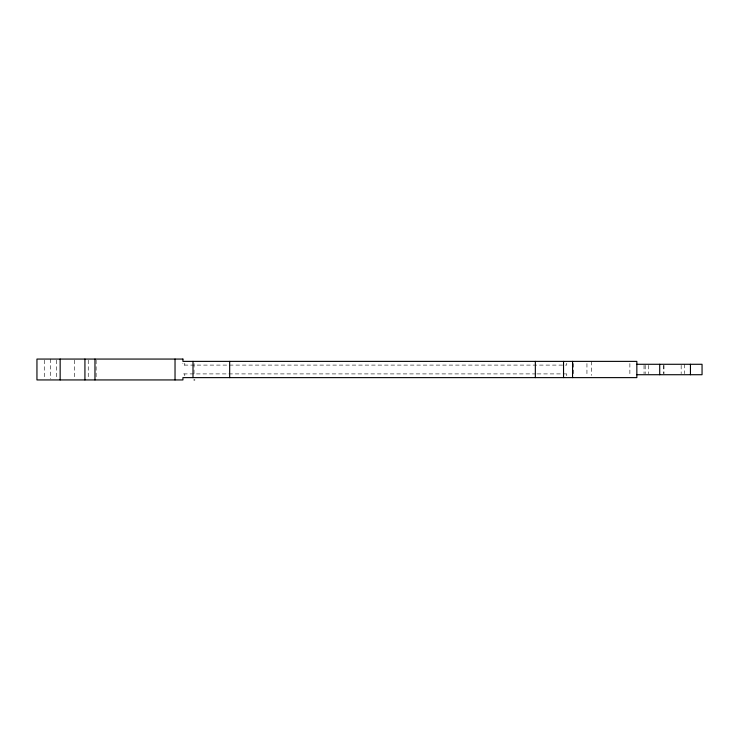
<?xml version="1.0" encoding="UTF-8"?>
<svg xmlns="http://www.w3.org/2000/svg" width="739" height="739" viewBox="0 0 739 739"><rect width="100%" height="100%" fill="white"/><g stroke="black" fill="none" stroke-linecap="round" stroke-linejoin="round"><path stroke-width="0.55" stroke-dasharray="3.69 2.77" d="M562.591 365.094L182.939 365.094L182.921 363.237M565.381 365.094L566.739 365.094L566.758 363.237M536.098 373.906L182.939 373.906L182.921 375.763M537.253 373.906L564.901 373.906M565.381 373.906L566.739 373.906L566.758 375.763M684.647 364.281L684.647 373.675M681.164 365.325L681.164 373.675M663.991 365.325L663.991 373.675M663.53 365.325L663.53 373.675M648.676 365.325L648.676 373.675M645.193 365.325L645.193 373.675M644.029 365.325L644.029 373.675M629.877 363.542L629.877 375.458M591.588 361.38L591.588 375.458M586.942 363.542L586.942 375.458M573.713 363.542L573.713 375.458M194.024 363.542L194.024 375.458M184.778 363.237L184.778 365.094M184.778 373.906L184.778 375.763M96.125 360.161L96.125 378.839M88.246 360.161L88.246 378.839M74.657 360.161L74.657 378.839M56.561 360.161L56.561 378.839M50.298 359.062L50.298 378.839M44.266 360.161L44.266 378.839"/><path stroke-width="1.11" d="M636.842 364.281L702.05 364.281L702.05 374.719L636.842 374.719M194.024 379.938L194.662 379.938M690.448 364.281L690.448 374.719M659.715 364.281L659.715 374.719M572.559 361.38L572.559 377.62M563.534 361.38L563.534 377.62M535.341 361.38L535.341 377.62M229.672 361.38L229.672 377.62M192.999 361.38L192.999 377.62M175.032 359.062L175.032 379.938M94.971 359.062L94.971 379.938M84.93 359.062L84.93 379.938M60.155 359.062L60.155 379.938M182.921 359.062L36.95 359.062L36.95 379.938L182.921 379.938L182.921 377.62L636.842 377.62L636.842 361.38L182.921 361.38L182.921 359.062"/></g></svg>
